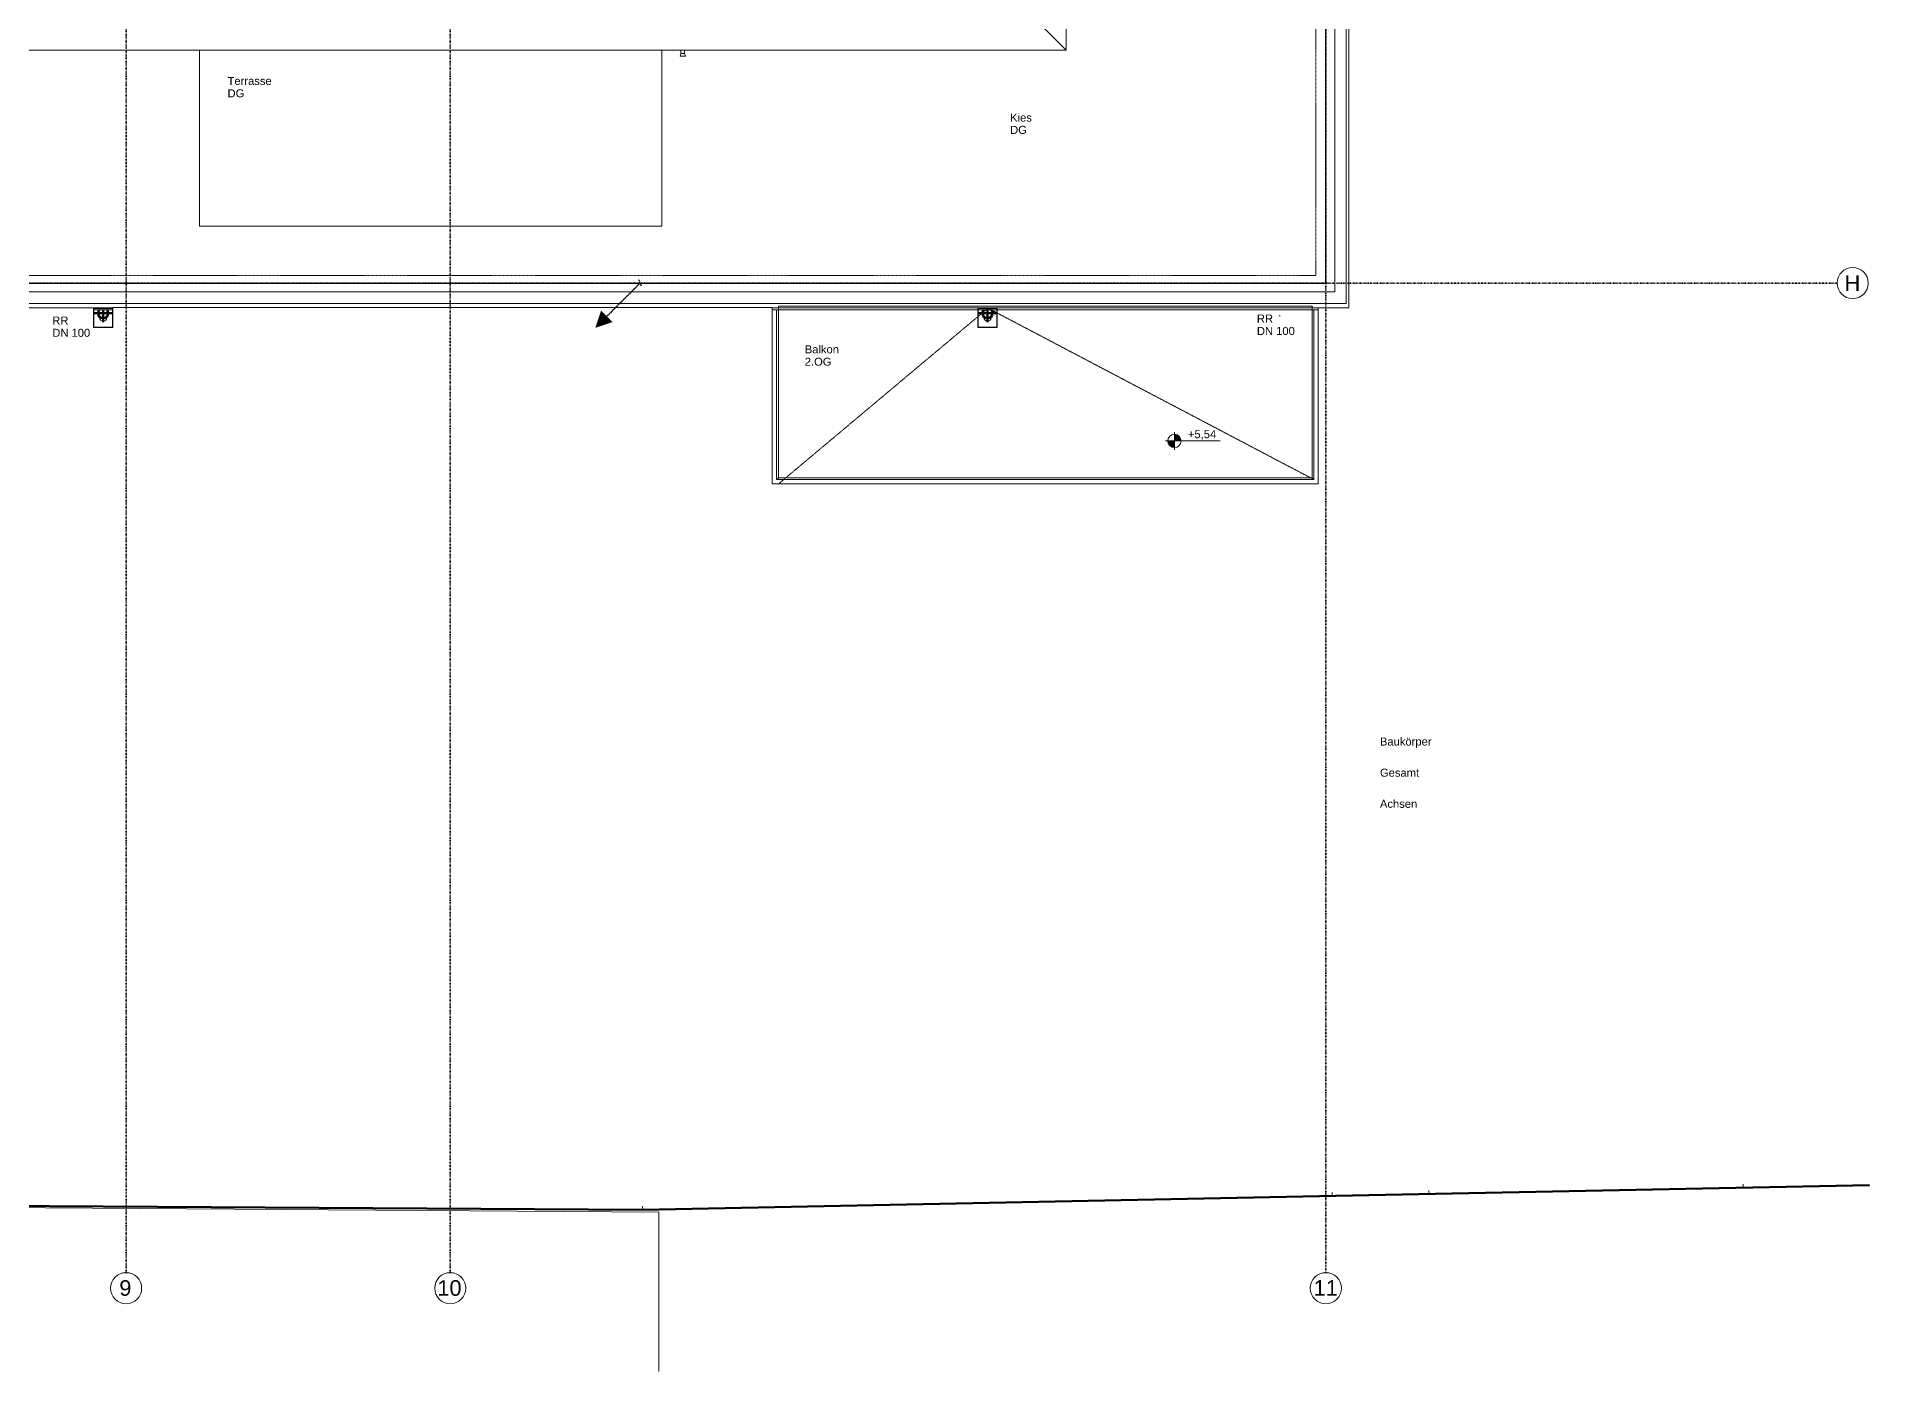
# Model space of a CAD drawing. Header units: millimetres. Extents: x -16605 to 28644, y -13270 to 28283.
# Drawn here: x 8037 to 28644, y -13270 to 1739 of the extents above; entities that cross this region are included whole.
import ezdxf
from ezdxf.enums import TextEntityAlignment as Align

# ---------------------------------------------------------------- set-up
doc = ezdxf.new("R2010")
doc.units = ezdxf.units.MM
for name, pattern in [('ACAD_ISO08W100', [36, 24, -3, 6, -3]), ('Strich Punkt Mittel', [0.015875, 0.00635, -0.004763, 0, -0.004763]), ('Verdeckt', [0.003, 0.002, -0.001])]:
    doc.linetypes.add(name, pattern=pattern)
for name, color, linetype, lineweight in [('A-FLOR-HRAL', 11, 'Continuous', 5), ('A_2D', 7, 'Continuous', 5), ('A_Beschriftung_', 7, 'Continuous', 9), ('A_Decken', 8, 'Continuous', 13), ('A_Gelaender', 7, 'Continuous', 13), ('A_Grundstuecksgrenze', 5, 'Continuous', 70), ('A_Raeume', 7, 'Continuous', 13), ('A_Raster_', 1, 'Continuous', 9), ('A_Waende', 7, 'Continuous', 13), ('G-ANNO-DIMS_', 111, 'Continuous', 9), ('HT_E-Gesamt', 2, 'Continuous', 13), ('M-EQPM', 50, 'Continuous', 5), ('P-PIPE', 3, 'Continuous', 5), ('P-PIPE-CNTR', 3, 'Continuous', 5), ('Text', 250, 'Continuous', 9)]:
    doc.layers.add(name, color=color, linetype=linetype, lineweight=lineweight)
doc.layers.add('E_ERDUNG', color=150, linetype='ACAD_ISO08W100', true_color=0x0f87ff)
doc.styles.add('Arial', font='arial.ttf', dxfattribs={"height": 0.175})
doc.styles.add('Arial_1', font='arial.ttf', dxfattribs={"height": 0.09})
doc.styles.add('Arial_7', font='arial.ttf', dxfattribs={"height": 0.0018})
doc.styles.add('ET_LEGENDE - Wohnung$0$ROMANS', font='romans.shx', dxfattribs={"width": 0.6})

# ---------------------------------------------------------------- blocks, each defined once
blk = doc.blocks.new('Geländer - Geländer-3409963-263_PP_DDS_BT1')
at = {"layer": 'A_Gelaender', "lineweight": 5}
for p, q in [((36.248, 68.888), (36.248, 70.778)), ((42.248, 70.778), (42.248, 68.888)), ((36.228, 68.868), (36.248, 68.888)), ((42.248, 68.888), (36.248, 68.888)), ((42.268, 68.868), (42.248, 68.888))]:
    blk.add_line(p, q, dxfattribs=at)
blk = doc.blocks.new('Typ des oberen Holms - Oberer Geländerholm_Innen_-3409968-263_PP_DDS_BT1')
at = {"layer": 'A_Gelaender', "lineweight": 5}
for p, q in [((36.228, 70.778), (36.228, 68.868)), ((42.268, 68.868), (42.268, 70.778)), ((36.228, 68.868), (42.268, 68.868))]:
    blk.add_line(p, q, dxfattribs=at)
blk = doc.blocks.new('Typ des oberen Holms - Oberer Geländerholm_Innen_-V3-263_PP_DDS_BT1')
at = {"layer": 'A_Gelaender', "lineweight": 5}
for p, q in [((36.228, 70.778), (36.228, 68.868)), ((42.268, 68.868), (42.268, 70.778)), ((36.228, 68.868), (42.268, 68.868))]:
    blk.add_line(p, q, dxfattribs=at)
blk = doc.blocks.new('Geländer - Geländer-3410059-263_PP_DDS_BT1')
at = {"layer": 'A_Gelaender', "lineweight": 5}
for p, q in [((28.55, 70.778), (28.76, 70.778)), ((36.178, 70.778), (38.489, 70.778)), ((38.494, 70.778), (38.704, 70.778)), ((38.709, 70.778), (42.318, 70.778))]:
    blk.add_line(p, q, dxfattribs=at)
blk = doc.blocks.new('Typ des oberen Holms - Oberer Geländerholm_Innen_-3410094-263_PP_DDS_BT1')
at = {"layer": 'A_Gelaender', "lineweight": 5}
for p, q in [((42.633, 70.848), (42.633, 87.788)), ((7.693, 70.848), (42.633, 70.848)), ((28.765, 70.798), (28.545, 70.798)), ((42.318, 70.798), (36.178, 70.798))]:
    blk.add_line(p, q, dxfattribs=at)
blk = doc.blocks.new('Typ des oberen Holms - Oberer Geländerholm_Innen_-V4-263_PP_DDS_BT1')
at = {"layer": 'A_Gelaender', "lineweight": 5}
for p, q in [((42.633, 87.788), (42.633, 70.848)), ((42.633, 70.848), (7.693, 70.848)), ((28.765, 70.798), (28.545, 70.798)), ((42.318, 70.798), (36.178, 70.798))]:
    blk.add_line(p, q, dxfattribs=at)
blk = doc.blocks.new('Basiswand _ Attika_BLE_0340_0100 - ___-7444911-263_PP_DDS_BT1')
at = {"layer": 'A_Waende'}
for p, q in [((38.963, 74.218), (39.483, 73.698)), ((39.483, 73.698), (10.843, 73.698))]:
    blk.add_line(p, q, dxfattribs=at)
blk = doc.blocks.new('Basiswand _ Attika_BLE_0340_0100 - ___-7444921-263_PP_DDS_BT1')
at = {"layer": 'A_Waende'}
for p, q in [((38.963, 84.938), (39.483, 85.458)), ((39.483, 85.458), (39.483, 73.698)), ((38.963, 84.938), (38.963, 78.425)), ((38.963, 77.975), (38.963, 74.218)), ((39.483, 73.698), (38.963, 74.218))]:
    blk.add_line(p, q, dxfattribs=at)
blk = doc.blocks.new('Kemperventil - Standard-10796993-263_PP_DDS_BT1')
at = {"layer": 'HT_E-Gesamt'}
for p, q in [((0.125, 0.19), (0.119, 0.19)), ((0.131, 0.19), (0.125, 0.19))]:
    blk.add_line(p, q, dxfattribs=at)
blk = doc.blocks.new('Kemperventil - Standard-V30-263_PP_DDS_BT1')
at = {"layer": 'HT_E-Gesamt'}
for p, q in [((0.095, 0.19), (0.105, 0.16)), ((0.125, 0.19), (0.095, 0.19)), ((0.105, 0.16), (0.105, 0.12)), ((0.125, 0.16), (0.105, 0.16)), ((0.155, 0.19), (0.125, 0.19)), ((0.145, 0.16), (0.125, 0.16)), ((0.145, 0.16), (0.155, 0.19)), ((0.145, 0.12), (0.145, 0.16))]:
    blk.add_line(p, q, dxfattribs=at)
blk = doc.blocks.new('HLS_Wasserfangkasten - HLS_Wasserfangkasten-10979366-263_PP_DDS_BT1')
at = {"layer": 'M-EQPM'}
for p, q in [((-0.11, 0.11), (-0.11, -0.11)), ((-0.105, -0.105), (-0.105, 0.105)), ((-0.105, 0.105), (0.105, 0.105)), ((0.105, 0.105), (0.105, -0.105)), ((0.11, -0.11), (0.11, 0.11)), ((-0.11, -0.11), (0.11, -0.11)), ((0.105, -0.105), (-0.105, -0.105))]:
    blk.add_line(p, q, dxfattribs=at)
for start, end in [(167.3361, 180), (180, 360), (360, 12.6639)]:
    blk.add_arc((0, 0), 0.04, start, end, dxfattribs=at)
blk = doc.blocks.new('HLS_Wasserfangkasten - HLS_Wasserfangkasten-V33-263_PP_DDS_BT1')
at = {"layer": 'M-EQPM'}
for p, q in [((-0.105, -0.105), (-0.105, 0.105)), ((-0.105, 0.105), (0.105, 0.105)), ((0.105, 0.105), (0.105, -0.105)), ((0.105, -0.105), (-0.105, -0.105))]:
    blk.add_line(p, q, dxfattribs=at)
for start, end in [(167.3567, 180), (180, 360), (360, 12.6433)]:
    blk.add_arc((0, 0), 0.04, start, end, dxfattribs=at)
blk = doc.blocks.new('Family - ___-3180367-263_PP_DDS_BT1')
at = {"layer": 'A_Grundstuecksgrenze'}
for p, q in [((3.628, 60.842), (34.721, 60.655)), ((34.721, 60.655), (43.074, 60.824)), ((43.074, 60.824), (48.515, 60.934))]:
    blk.add_line(p, q, dxfattribs=at)
blk = doc.blocks.new('Raster - BS_Achse-112124-263_PP_DDS_BT1')
at = {"layer": 'A_Beschriftung_'}
blk.add_circle((0, 0), 0.0035, dxfattribs=at)
blk = doc.blocks.new('Höhenkoten - 018-55641-263_PP_DDS_BT1')
at = {"layer": 'G-ANNO-DIMS_'}
h = blk.add_hatch(color=256, dxfattribs=at)
edge = h.paths.add_edge_path()
edge.add_line((0, 0), (0, -0.0015))
edge.add_arc((0, 0), 0.0015, 180, 270, ccw=False)
edge.add_line((-0.0015, 0), (0, 0))
h = blk.add_hatch(color=256, dxfattribs=at)
edge = h.paths.add_edge_path()
edge.add_line((0, 0), (0, 0.0015))
edge.add_arc((0, 0), 0.0015, 0, 90, ccw=False)
edge.add_line((0.0015, 0), (0, 0))
for p, q in [((-0.002, 0), (0.01024, 0)), ((0, 0), (0, 0.002)), ((0, 0), (0, -0.002))]:
    blk.add_line(p, q, dxfattribs=at)
blk.add_circle((0, 0), 0.0015, dxfattribs=at)
blk = doc.blocks.new('BS_Maßkette_AT_PP - unten oder rechts-9611919-263_PP_DDS_BT1')
at = {"layer": 'A_Beschriftung_', "char_height": 0.0018, "attachment_point": 1, "style": 'Arial_7'}
for s, insert, width in [('Baukörper', (-0.00023, -0.02079), 0.0137089), ('Gesamt', (-0.00023, -0.02779), 0.0102616), ('Achsen', (-0.00023, -0.03479), 0.0099409)]:
    blk.add_mtext(s, dxfattribs=dict(at, insert=insert, width=width))
blk = doc.blocks.new('645645654')
at = {"layer": 'A_2D', "color": 251, "linetype": 'Verdeckt', "lineweight": 13, "true_color": 0x636466}
for p, q in [((42.291, 87.412), (42.291, 71.162)), ((42.291, 71.162), (8.056, 71.162))]:
    blk.add_line(p, q, dxfattribs=at)
at = {"layer": 'A_2D', "color": 251, "true_color": 0x636466}
for p, q in [((42.663, 82.388), (42.663, 70.798)), ((28.545, 70.8), (21.648, 70.797)), ((28.545, 70.578), (28.545, 70.8)), ((36.178, 70.801), (28.765, 70.801)), ((28.765, 70.801), (28.765, 70.578)), ((36.178, 68.818), (36.178, 70.801)), ((42.663, 70.798), (42.318, 70.798)), ((42.318, 70.798), (42.318, 68.818)), ((28.765, 70.578), (28.545, 70.578)), ((42.318, 68.818), (36.178, 68.818))]:
    blk.add_line(p, q, dxfattribs=at)
at = {"layer": 'A_2D', "color": 251, "lineweight": 13, "true_color": 0x636466}
for p, q in [((29.738, 73.698), (29.738, 71.718)), ((34.938, 73.698), (29.738, 73.698)), ((34.938, 71.718), (34.938, 73.698)), ((29.738, 71.718), (34.938, 71.718)), ((36.248, 70.818), (36.248, 68.888)), ((42.248, 70.818), (36.248, 70.818)), ((42.248, 68.888), (42.248, 70.818)), ((36.248, 68.888), (42.248, 68.888)), ((34.903, 60.63), (3.266, 60.844)), ((34.903, 58.839), (34.903, 60.63))]:
    blk.add_line(p, q, dxfattribs=at)
at = {"layer": 'A_2D', "color": 251, "linetype": 'Verdeckt', "true_color": 0x636466}
for p, q in [((36.248, 68.818), (38.604, 70.795)), ((38.604, 70.795), (42.268, 68.868))]:
    blk.add_line(p, q, dxfattribs=at)
at = {"layer": 'A_Decken', "color": 251, "true_color": 0x636466}
for p, q in [((29.738, 71.718), (29.738, 73.698)), ((34.938, 73.698), (34.938, 71.718)), ((34.938, 71.718), (29.738, 71.718)), ((36.248, 70.778), (36.248, 68.888)), ((42.248, 68.888), (42.248, 70.778)), ((36.248, 68.888), (42.248, 68.888))]:
    blk.add_line(p, q, dxfattribs=at)
at = {"layer": 'A_Raeume', "color": 251, "linetype": 'Verdeckt', "true_color": 0x636466}
for p, q in [((36.248, 70.778), (36.248, 68.888)), ((42.248, 70.778), (42.248, 68.888)), ((42.248, 68.888), (36.248, 68.888)), ((3.628, 60.842), (34.721, 60.655)), ((46.71, 60.898), (48.515, 60.934)), ((34.721, 60.655), (34.722, 60.655))]:
    blk.add_line(p, q, dxfattribs=at)
at = {"layer": 'A_Raster_', "color": 251, "linetype": 'Strich Punkt Mittel', "lineweight": 35, "true_color": 0x636466}
for p, q in [((28.913, 94.23), (28.913, 59.949)), ((32.558, 94.23), (32.558, 59.949)), ((42.403, 59.949), (42.403, 94.23)), ((4.703, 71.078), (48.152, 71.078))]:
    blk.add_line(p, q, dxfattribs=at)
at = {"layer": 'A_Waende', "color": 251, "true_color": 0x636466}
for p, q in [((42.503, 70.978), (42.503, 87.658)), ((7.823, 70.978), (42.503, 70.978)), ((48.515, 60.934), (34.722, 60.655)), ((42.474, 60.812), (42.473, 60.852)), ((43.562, 60.874), (43.563, 60.834)), ((47.094, 60.945), (47.095, 60.905)), ((35.048, 60.653), (22.34, 60.729)), ((34.721, 60.695), (34.722, 60.655)), ((35.048, 60.662), (35.048, 60.653))]:
    blk.add_line(p, q, dxfattribs=at)
at = {"layer": 'P-PIPE', "color": 251, "lineweight": 100, "true_color": 0x636466}
for centre, radius, start, end in [((28.655, 70.738), 0.0572, 135.9448, 180), ((28.655, 70.738), 0.0571, 180, 270), ((28.655, 70.738), 0.0571, 270, 0), ((28.655, 70.738), 0.0571, 0, 44.0552), ((38.599, 70.738), 0.0571, 135.9646, 180), ((38.599, 70.738), 0.0571, 180, 270), ((38.599, 70.738), 0.0571, 270, 0), ((38.599, 70.738), 0.0571, 0, 44.0354)]:
    blk.add_arc(centre, radius, start, end, dxfattribs=at)
at = {"layer": 'P-PIPE-CNTR', "color": 251, "lineweight": 100, "true_color": 0x636466}
for p, q in [((28.555, 70.738), (28.755, 70.738)), ((28.655, 70.638), (28.655, 70.778)), ((38.499, 70.738), (38.699, 70.738)), ((38.599, 70.638), (38.599, 70.778))]:
    blk.add_line(p, q, dxfattribs=at)
at = {"layer": 'A-FLOR-HRAL', "color": 251, "true_color": 0x636466}
for name in ['Geländer - Geländer-3410059-263_PP_DDS_BT1', 'Geländer - Geländer-3409963-263_PP_DDS_BT1']:
    blk.add_blockref(name, (0, 0), dxfattribs=at)
at = {"layer": 'A_Beschriftung_', "color": 251, "true_color": 0x636466, "xscale": 49.99999999999998, "yscale": 49.99999999999998, "zscale": 49.99999999999998}
for p, rotation in [((48.327, 71.078), 269.9999999999997), ((28.913, 59.774), 180), ((32.558, 59.774), 180)]:
    blk.add_blockref('Raster - BS_Achse-112124-263_PP_DDS_BT1', p, dxfattribs=dict(at, rotation=rotation))
at = {"layer": 'A_Beschriftung_', "color": 251, "true_color": 0x636466}
for name, p, xscale, yscale, zscale in [('BS_Maßkette_AT_PP - unten oder rechts-9611919-263_PP_DDS_BT1', (43.023, 67.006), 50, 50, 50), ('Raster - BS_Achse-112124-263_PP_DDS_BT1', (42.403, 59.774), 49.99999999999998, 49.99999999999998, 49.99999999999998)]:
    blk.add_blockref(name, p, dxfattribs=dict(at, xscale=xscale, yscale=yscale, zscale=zscale))
at = {"layer": 'A_Gelaender', "color": 251, "lineweight": 5, "true_color": 0x636466}
for name in ['Typ des oberen Holms - Oberer Geländerholm_Innen_-3410094-263_PP_DDS_BT1', 'Typ des oberen Holms - Oberer Geländerholm_Innen_-V4-263_PP_DDS_BT1', 'Typ des oberen Holms - Oberer Geländerholm_Innen_-3409968-263_PP_DDS_BT1', 'Typ des oberen Holms - Oberer Geländerholm_Innen_-V3-263_PP_DDS_BT1']:
    blk.add_blockref(name, (0, 0), dxfattribs=at)
at = {"layer": 'A_Grundstuecksgrenze', "color": 251, "true_color": 0x636466}
blk.add_blockref('Family - ___-3180367-263_PP_DDS_BT1', (0, 0), dxfattribs=at)
at = {"layer": 'A_Waende', "color": 251, "true_color": 0x636466}
for name in ['Basiswand _ Attika_BLE_0340_0100 - ___-7444921-263_PP_DDS_BT1', 'Basiswand _ Attika_BLE_0340_0100 - ___-7444911-263_PP_DDS_BT1']:
    blk.add_blockref(name, (0, 0), dxfattribs=at)
at = {"layer": 'G-ANNO-DIMS_', "color": 251, "true_color": 0x636466, "xscale": 49.99999999999998, "yscale": 49.99999999999998, "zscale": 49.99999999999998}
blk.add_blockref('Höhenkoten - 018-55641-263_PP_DDS_BT1', (40.701, 69.302), dxfattribs=at)
at = {"layer": 'HT_E-Gesamt', "color": 251, "true_color": 0x636466, "rotation": 180}
for name, p in [('Kemperventil - Standard-V30-263_PP_DDS_BT1', (35.297, 73.818)), ('Kemperventil - Standard-10796993-263_PP_DDS_BT1', (42.01, 70.898))]:
    blk.add_blockref(name, p, dxfattribs=at)
at = {"layer": 'M-EQPM', "color": 251, "true_color": 0x636466}
for name, p in [('HLS_Wasserfangkasten - HLS_Wasserfangkasten-V33-263_PP_DDS_BT1', (28.655, 70.688)), ('HLS_Wasserfangkasten - HLS_Wasserfangkasten-10979366-263_PP_DDS_BT1', (38.599, 70.688))]:
    blk.add_blockref(name, p, dxfattribs=at)
at = {"layer": 'A_Beschriftung_', "color": 251, "true_color": 0x636466, "char_height": 0.175, "attachment_point": 1, "style": 'Arial'}
for s, insert, width in [('H', (48.236, 71.165), 0.21646), ('9', (28.837, 59.864), 0.16835), ('10', (32.413, 59.864), 0.33671), ('11', (42.266, 59.865), 0.33671)]:
    blk.add_mtext(s, dxfattribs=dict(at, insert=insert, width=width))
at = {"layer": 'G-ANNO-DIMS_', "color": 251, "true_color": 0x636466, "insert": (40.852, 69.423), "char_height": 0.09, "width": 0.38013, "attachment_point": 1, "line_spacing_factor": 0.941778, "style": 'Arial_1'}
blk.add_mtext('+5,54', dxfattribs=at)
at = {"layer": 'Text', "color": 251, "true_color": 0x636466, "char_height": 0.09, "attachment_point": 1, "style": 'Arial_1'}
for s, insert, width in [('Terrasse', (30.054, 73.395), 0.57321), ('DG', (30.054, 73.256), 0.22447), ('Kies', (38.853, 72.983), 0.28059), ('DG', (38.853, 72.845), 0.22447), ('RR', (28.083, 70.701), 0.21646), ('RR', (41.628, 70.723), 0.21646), ('DN 100', (28.083, 70.563), 0.50907), ('DN 100', (41.628, 70.584), 0.50907), ('Balkon', (36.544, 70.377), 0.45295), ('2.OG', (36.544, 70.238), 0.35675)]:
    blk.add_mtext(s, dxfattribs=dict(at, insert=insert, width=width))
blk = doc.blocks.new('*U98')
for p, q in [((0, 0), (445, 445)), ((48, 0), (-48, 0)), ((-18, 44), (18, -44))]:
    blk.add_line(p, q)
blk.add_solid([(368, 523), (600, 600), (523, 368)])
at = {"style": 'ET_LEGENDE - Wohnung$0$ROMANS', "width": 0.6, "flags": 1}
for tag, p in [('RAUMBUCHNUMMER', (0, -300)), ('ANLAGE', (0, -450))]:
    blk.add_attdef(tag, text='', height=100, dxfattribs=at).set_placement(p, align=Align.MIDDLE)
for tag, p in [('TEILANLAGE_NR', (0, -600)), ('KOMPONENTE', (0, -750)), ('KOMPONENTE_NR', (0, -900)), ('BEZEICHNUNG', (0, -1050)), ('TYP', (0, -1200)), ('HERSTELLER', (0, -1350)), ('MODEL', (0, -1500)), ('LEISTUNG_MAX', (0, -1650)), ('SPEZIFISCH_1', (0, -1800)), ('SPEZIFISCH_2', (0, -1950)), ('SPEZIFISCH_3', (0, -2100)), ('SPEZIFISCH_4', (0, -2250)), ('SPEZIFISCH_5', (0, -2400)), ('GEWERKE_CODE', (0, -2550)), ('LV_POS', (0, -2700)), ('ZAEHLER', (0, -2850)), ('PLATZHALTER_1', (0, -3000)), ('PLATZHALTER_2', (0, -3150)), ('PLATZHALTER_3', (0, -3300)), ('JOBLISTE_VDMA', (0, -3450)), ('ET_SPEZIFISCH_1', (0, -3600)), ('ET_SPEZIFISCH_2', (0, -3750)), ('ET_SPEZIFISCH_3', (0, -3900)), ('ET_SPEZIFISCH_4', (0, -4050)), ('ET_SPEZIFISCH_5', (0, -4200)), ('ET_SPEZIFISCH_6', (0, -4350)), ('ET_SPEZIFISCH_7', (0, -4500))]:
    blk.add_attdef(tag, text='', height=100, dxfattribs=at).set_placement(p, align=Align.MIDDLE_CENTER)

msp = doc.modelspace()

# ---------------------------------------------------------------- linework, layer by layer
at = {"color": 5}
msp.add_lwpolyline([(-11948, 15327), (-11948, 4736), (-11948, -1031), (-7187, -1031), (3013, -1031), (13013, -1031), (22532, -1031), (22533, -551), (22532, 9449), (22532, 15449), (18381, 15449), (8381, 15449), (-1948, 15449), (-11948, 15449), (-11948, 15327)], dxfattribs=at)

# ---------------------------------------------------------------- block references
at = {"xscale": 1000, "yscale": 1000, "zscale": 1000}
msp.add_blockref('645645654', (-19870, -72109), dxfattribs=at)
at = {"layer": 'E_ERDUNG', "xscale": 0.8398080000000001, "yscale": 0.8398080000000001, "zscale": 0.8398080000000001, "rotation": 179.9999999999999}
msp.add_blockref('*U98', (14823, -1031), dxfattribs=at)

doc.saveas('drawing.dxf')
